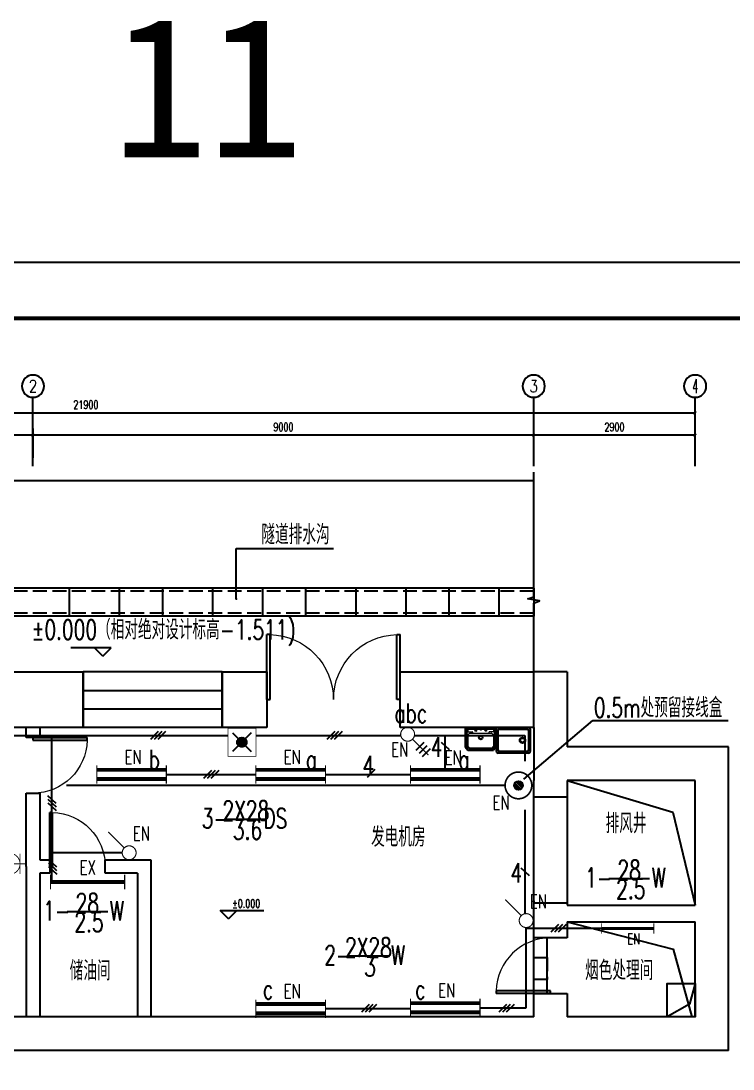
# Model space of a CAD drawing. Header units: millimetres. Extents: x 210068 to 672068, y -299976 to -107099.
# Drawn here: x 436806 to 449605, y -249278 to -230452 of the extents above; entities that cross this region are included whole.
import ezdxf
from ezdxf.enums import TextEntityAlignment as Align

# ---------------------------------------------------------------- set-up
doc = ezdxf.new("R2010")
doc.units = ezdxf.units.MM
doc.header["$LTSCALE"] = 1000
doc.header["$MEASUREMENT"] = 0
doc.linetypes.add('DASH', pattern=[0.35, 0.25, -0.1])
for name, color, linetype in [('AXIS', 6, 'Continuous'), ('AXIS_TEXT', 7, 'Continuous'), ('DIM_ELEV', 3, 'Continuous'), ('DIM_LEAD', 3, 'Continuous'), ('E-CAPL-1', 7, 'Continuous'), ('E-SYST-DIM', 3, 'Continuous'), ('E-TEXT-PLAN', 7, 'Continuous'), ('E-TEXT-PLAN-DER', 7, 'Continuous'), ('E-TEXT-PLAN-DIM', 7, 'Continuous'), ('electrical text', 3, 'Continuous'), ('PUB_TEXT', 7, 'Continuous'), ('QQ', 8, 'Continuous'), ('Table', 7, 'Continuous'), ('WALL', 9, 'Continuous')]:
    doc.layers.add(name, color=color, linetype=linetype)
doc.styles.add('-黑体', font='SIMHEI.TTF')
doc.styles.add('_TCH_AXIS', font='COMPLEX', dxfattribs={"bigfont": 'GBCBIG'})
doc.styles.add('_TCH_DIM', font='SIMPLEX', dxfattribs={"width": 0.8, "height": 3.5, "bigfont": 'HZTXT'})
doc.styles.add('COMPLEX', font='COMPLEX')
doc.styles.add('DIM_FONT', font='SIMPLEX', dxfattribs={"width": 0.7, "bigfont": 'GBCBIG'})
doc.styles.add('DLBLZTEXT', font='ROMANS.shx', dxfattribs={"width": 0.7, "bigfont": 'HZFS1.shx'})
doc.styles.add('IDQSTYLE', font='simplex1.shx', dxfattribs={"width": 0.7, "bigfont": 'hztxt.shx'})
doc.styles.get("Standard").update_dxf_attribs({"font": 'simplex1.shx', "width": 0.7, "bigfont": 'HZTXT.shx'})
doc.dimstyles.new('DIMN50', dxfattribs={"dimscale": 0.5, "dimtxt": 300, "dimasz": 100, "dimexe": 250, "dimexo": 300, "dimgap": 150, "dimtad": 1, "dimdec": 0, "dimzin": 0, "dimdsep": 46, "dimtxsty": 'DIM_FONT', "dimblk": 'ARCHTICK', "dimcen": 0.09, "dimclrt": 7, "dimazin": 2, "dimtfac": 1, "dimtdec": 0, "dimtix": 1, "dimtmove": 2, "dimatfit": 3, "dimldrblk": 'ARCHTICK', "dimfxl": 0, "dimtolj": 1, "dimtzin": 0, "dimarcsym": 0})

# ---------------------------------------------------------------- blocks, each defined once
blk = doc.blocks.new('$plan$00000354')
for p, q in [((-580, -410), (-580, -50)), ((-560, -30), (-50, -30)), ((-30, -50), (-30, -410)), ((-50, -430), (-560, -430))]:
    blk.add_line(p, q)
for points in [[(-580, 0, 0.414214), (-610, -30, 0.414214)], [(0, -30, 0.414214), (-30, 0, 0.414214)], [(-610, -430, 0.414214), (-580, -460, 0.414214)], [(-30, -460, 0.414214), (0, -430, 0.414214)]]:
    blk.add_lwpolyline(points, format="xyb")
for points in [[(-580, 0), (-30, 0)], [(-610, -430), (-610, -30)], [(0, -30), (0, -430)], [(-30, -460), (-580, -460)]]:
    blk.add_lwpolyline(points)
blk.add_circle((-140, -230), 50)
at = {"lineweight": 13}
blk.add_circle((-140, -230), 32.5, dxfattribs=at)
for centre, start, end in [((-560, -50), 90, 180), ((-50, -50), 0, 90), ((-560, -410), 180, 270), ((-50, -410), 270, 0)]:
    blk.add_arc(centre, 20, start, end)
at = {"width": 0.8, "flags": 9}
for tag in ['XSIZE', 'YSIZE']:
    blk.add_attdef(tag, (-305, 0), '', height=0.5, dxfattribs=at)
blk = doc.blocks.new('$plan$00000343')
at = {"lineweight": 13}
for p, q in [((-279, -123), (-251, -123)), ((-277, -51), (-251, -51)), ((-232, -26), (-232, -79)), ((-232, -79), (-154, -79)), ((-191, -100), (-232, -127)), ((-232, -127), (-232, -335)), ((-191, -100), (189, -100)), ((-149, -84), (-149, -100)), ((148, -84), (148, -100)), ((232, -79), (153, -79)), ((192, -101), (232, -127)), ((232, -26), (232, -79)), ((232, -127), (232, -335)), ((279, -51), (253, -51)), ((281, -123), (253, -123)), ((-232, -335), (-191, -381)), ((232, -335), (191, -381))]:
    blk.add_line(p, q, dxfattribs=at)
for p, q in [((-251, -26), (251, -26)), ((-251, -349), (-251, -26)), ((0, -26), (-90, -26)), ((-90, -26), (90, -26)), ((251, -349), (251, -26)), ((-221, -381), (-251, -349)), ((222, -381), (251, -349)), ((222, -381), (-221, -381))]:
    blk.add_line(p, q)
for points in [[(-280, 0), (-280, -350)], [(-280, 0), (280, 0)], [(280, 0), (280, -350)], [(-280, -350), (-230, -410)], [(280, -350), (230, -410)], [(-230, -410), (230, -410)]]:
    blk.add_lwpolyline(points)
for centre, radius in [((-89, -56), 15), ((1, -182), 24.9), ((1, -44), 8), ((91, -54), 15)]:
    blk.add_circle(centre, radius, dxfattribs=at)
blk.add_circle((1, -182), 33.1)
for centre, start, end in [((-154, -84), 0, 90), ((153, -84), 90, 180), ((189, -105), 57.2444, 90)]:
    blk.add_arc(centre, 5, start, end, dxfattribs=at)
blk = doc.blocks.new('C006')
at = {"layer": 'E-TEXT-PLAN', "color": 4, "linetype": 'Continuous', "const_width": 0.3}
for points in [[(0, -4.44), (0, 0)], [(3.63, -1.87), (-3.63, -1.87)]]:
    blk.add_lwpolyline(points, dxfattribs=at)
for points in [[(6.47, -5.62), (3.75, -5.62, 0.198912), (2.65, -2.97, 0.198912), (0, -1.87, 0.198912), (-2.65, -2.97, 0.198912), (-3.75, -5.62), (-6.47, -5.62)], [(6.47, -8.19), (3.75, -8.19, 0.198912), (2.65, -5.54, 0.198912), (0, -4.44, 0.198912), (-2.65, -5.54, 0.198912), (-3.75, -8.19), (-6.47, -8.19)]]:
    blk.add_lwpolyline(points, format="xyb", dxfattribs=at)
at = {"layer": 'E-TEXT-PLAN', "color": 4, "linetype": 'Continuous', "style": 'IDQSTYLE', "width": 0.7}
blk.add_attdef('1C', (-1.77, -8.75), '', height=3.5, dxfattribs=at)
blk = doc.blocks.new('D009')
at = {"layer": 'E-TEXT-PLAN', "color": 4, "linetype": 'Continuous'}
for points, const_width in [([(-6.67, 0), (6.67, 0)], 0.747), ([(-6.67, 1.33), (-6.67, -1.33)], 0.213), ([(6.67, 1.33), (6.67, -1.33)], 0.213)]:
    blk.add_lwpolyline(points, dxfattribs=dict(at, const_width=const_width))
at = {"layer": 'E-TEXT-PLAN', "color": 4, "linetype": 'Continuous', "style": 'IDQSTYLE', "width": 0.7}
blk.add_attdef('EX', (-0.97, 1.33), '', height=2.5, dxfattribs=at)
blk = doc.blocks.new('D003')
at = {"layer": 'E-TEXT-PLAN', "color": 4}
for points, const_width in [([(6.25, 0.83), (-6.25, 0.83)], 0.7), ([(-6.25, 1.65), (-6.25, -1.65)], 0.2), ([(6.25, 1.65), (6.25, -1.65)], 0.2), ([(6.25, -0.83), (-6.25, -0.83)], 0.7)]:
    blk.add_lwpolyline(points, dxfattribs=dict(at, const_width=const_width))
at = {"layer": 'E-TEXT-PLAN', "color": 4, "linetype": 'Continuous', "style": 'IDQSTYLE', "width": 0.7}
blk.add_attdef('EN', (-0.81, 1.88), '', height=2.5, dxfattribs=at)
blk = doc.blocks.new('HC000012')
at = {"color": 0, "linetype": 'Continuous'}
for points, const_width in [([(-6.25, 0), (6.25, 0)], 0.7), ([(-6.25, 1.25), (-6.25, -1.25)], 0.2), ([(6.25, 1.25), (6.25, -1.25)], 0.2)]:
    blk.add_lwpolyline(points, dxfattribs=dict(at, const_width=const_width))
at = {"color": 0, "style": 'IDQSTYLE', "width": 0.7}
blk.add_attdef('EN', (0.54, 1.25), '', height=2.5, dxfattribs=at)
at = {"layer": 'E-TEXT-PLAN-DER', "color": 0, "style": 'IDQSTYLE', "width": 0.7}
blk.add_attdef('PSFHATT', (8.25, -1.25), '', height=2.5, dxfattribs=at)
blk = doc.blocks.new('G016')
at = {"layer": 'E-TEXT-PLAN', "color": 4, "const_width": 0.2}
blk.add_lwpolyline([(0.88, 2.13), (3.75, 5)], dxfattribs=at)
blk.add_lwpolyline([(-0.88, 0.37, 0.198912), (0, 0, 0.198912), (0.88, 0.37, 0.198912), (1.25, 1.25, 0.198912), (0.88, 2.13, 0.198912), (0, 2.5, 0.198912), (-0.88, 2.13, 0.198912), (-1.25, 1.25, 0.198912)], format="xyb", close=True, dxfattribs=at)
at = {"layer": 'E-TEXT-PLAN', "color": 4, "style": 'IDQSTYLE', "width": 0.7}
blk.add_attdef('EN', (-3.04, 3.45), '', height=2.5, dxfattribs=at)
blk = doc.blocks.new('*X47')
at = {"color": 0, "linetype": 'Continuous'}
for p, q in [((345.94, 231.39), (346.86, 232.3)), ((346, 231.87), (346.37, 232.24)), ((346.07, 231.09), (347.15, 232.18)), ((346.28, 230.88), (347.36, 231.96)), ((346.59, 230.77), (347.48, 231.65)), ((347.14, 230.89), (347.35, 231.11))]:
    blk.add_line(p, q, dxfattribs=at)
blk = doc.blocks.new('*X13')
at = {"color": 0, "linetype": 'Continuous'}
for p, q in [((279.61, 223.04), (280.95, 224.38)), ((279.62, 223.34), (280.65, 224.37)), ((279.65, 222.8), (281.19, 224.34)), ((279.73, 222.59), (281.39, 224.26)), ((279.79, 223.79), (280.2, 224.2)), ((279.83, 222.42), (281.57, 224.16)), ((279.96, 222.26), (281.73, 224.03)), ((280.11, 222.13), (281.86, 223.88)), ((280.29, 222.02), (281.97, 223.7)), ((280.49, 221.94), (282.05, 223.5)), ((280.72, 221.89), (282.1, 223.27)), ((281.01, 221.89), (282.1, 222.98)), ((281.41, 222.01), (281.98, 222.58))]:
    blk.add_line(p, q, dxfattribs=at)
blk = doc.blocks.new('HC000072')
at = {"color": 0, "linetype": 'Continuous'}
for p, q in [((-2.5, 2.5), (-0.88, 0.88)), ((2.5, 2.5), (0.88, 0.88)), ((-0.88, -0.88), (-2.5, -2.5)), ((0.88, -0.88), (2.5, -2.5))]:
    blk.add_line(p, q, dxfattribs=at)
at = {"color": 0, "linetype": 'Continuous', "const_width": 0.2}
blk.add_lwpolyline([(-3.75, 3.75), (3.75, 3.75), (3.75, -3.75), (-3.75, -3.75)], close=True, dxfattribs=at)
at = {"color": 0, "linetype": 'Continuous'}
for start, end in [(135, 180), (180, 225), (90, 135), (45, 90), (0, 45), (315, 0), (225, 270), (270, 315)]:
    blk.add_arc((0, 0), 1.25, start, end, dxfattribs=at)
blk.add_blockref('*X13', (-280.86, -223.13), dxfattribs=at)
at = {"layer": 'E-TEXT-PLAN-DER', "color": 0, "style": 'IDQSTYLE', "width": 0.7}
blk.add_attdef('PSFHATT', (5.75, -3.75), '', height=2.5, dxfattribs=at)
blk = doc.blocks.new('HC001721060935')
at = {"layer": 'E-TEXT-PLAN', "color": 0}
for p, q in [((2.91, 2.74), (1.49, 4.16)), ((3.47, 3.31), (2.06, 4.72)), ((4.04, 3.87), (2.62, 5.29))]:
    blk.add_line(p, q, dxfattribs=at)
at = {"layer": 'E-TEXT-PLAN', "color": 0, "const_width": 0.2}
blk.add_lwpolyline([(0.88, 2.13), (3.75, 5)], dxfattribs=at)
blk.add_lwpolyline([(-0.88, 0.37, 0.198912), (0, 0, 0.198912), (0.88, 0.37, 0.198912), (1.25, 1.25, 0.198912), (0.88, 2.13, 0.198912), (0, 2.5, 0.198912), (-0.88, 2.13, 0.198912), (-1.25, 1.25, 0.198912)], format="xyb", close=True, dxfattribs=at)
at = {"color": 0, "width": 0.7}
blk.add_attdef('PSFHATT', (6.04, 0), '', height=2.5, dxfattribs=at)
at = {"layer": 'E-TEXT-PLAN', "color": 0, "style": 'IDQSTYLE', "width": 0.7}
blk.add_attdef('C', (-1.78, 2.66), '', height=2.5, dxfattribs=at)
blk = doc.blocks.new('_ArchTick')
at = {"color": 0, "linetype": 'ByBlock', "const_width": 0.4}
blk.add_lwpolyline([(-0.5, -0.5), (0.5, 0.5)], dxfattribs=at)
blk = doc.blocks.new('*D77')
at = {"layer": 'AXIS', "color": 0, "lineweight": -2}
for p, q in [((427023, -238302), (427023, -237770)), ((437023, -238302), (437023, -237770)), ((437023, -237895), (427023, -237895))]:
    blk.add_line(p, q, dxfattribs=at)
at = {"layer": 'Defpoints', "color": 0}
for p in [(427023, -237895), (427023, -238452), (437023, -238452)]:
    blk.add_point(p, dxfattribs=at)
at = {"layer": 'AXIS', "color": 0, "lineweight": -2, "xscale": 50, "yscale": 50, "zscale": 50, "rotation": 180}
blk.add_blockref('_ArchTick', (427023, -237895), dxfattribs=at)
at = {"layer": 'AXIS', "color": 0, "lineweight": -2, "xscale": 50, "yscale": 50, "zscale": 50}
blk.add_blockref('_ArchTick', (437023, -237895), dxfattribs=at)
at = {"layer": 'AXIS', "color": 7, "insert": (432023, -237745), "char_height": 150, "attachment_point": 5, "style": 'DIM_FONT'}
blk.add_mtext('\\A1;10000', dxfattribs=at)
blk = doc.blocks.new('*D78')
at = {"layer": 'AXIS', "color": 0, "lineweight": -2}
for p, q in [((437023, -238302), (437023, -237770)), ((446023, -238302), (446023, -237770)), ((446023, -237895), (437023, -237895))]:
    blk.add_line(p, q, dxfattribs=at)
at = {"layer": 'Defpoints', "color": 0}
for p in [(437023, -237895), (437023, -238452), (446023, -238452)]:
    blk.add_point(p, dxfattribs=at)
at = {"layer": 'AXIS', "color": 0, "lineweight": -2, "xscale": 50, "yscale": 50, "zscale": 50, "rotation": 180}
blk.add_blockref('_ArchTick', (437023, -237895), dxfattribs=at)
at = {"layer": 'AXIS', "color": 0, "lineweight": -2, "xscale": 50, "yscale": 50, "zscale": 50}
blk.add_blockref('_ArchTick', (446023, -237895), dxfattribs=at)
at = {"layer": 'AXIS', "color": 7, "insert": (441523, -237745), "char_height": 150, "attachment_point": 5, "style": 'DIM_FONT'}
blk.add_mtext('\\A1;9000', dxfattribs=at)
blk = doc.blocks.new('*D66')
at = {"layer": 'AXIS', "color": 0, "lineweight": -2}
for p, q in [((446023, -238302), (446023, -237770)), ((448923, -238302), (448923, -237770)), ((448923, -237895), (446023, -237895))]:
    blk.add_line(p, q, dxfattribs=at)
at = {"layer": 'Defpoints', "color": 0}
for p in [(446023, -237895), (446023, -238452), (448923, -238452)]:
    blk.add_point(p, dxfattribs=at)
at = {"layer": 'AXIS', "color": 0, "lineweight": -2, "xscale": 50, "yscale": 50, "zscale": 50, "rotation": 180}
blk.add_blockref('_ArchTick', (446023, -237895), dxfattribs=at)
at = {"layer": 'AXIS', "color": 0, "lineweight": -2, "xscale": 50, "yscale": 50, "zscale": 50}
blk.add_blockref('_ArchTick', (448923, -237895), dxfattribs=at)
at = {"layer": 'AXIS', "color": 7, "insert": (447473, -237745), "char_height": 150, "attachment_point": 5, "style": 'DIM_FONT'}
blk.add_mtext('\\A1;2900', dxfattribs=at)
blk = doc.blocks.new('*D67')
at = {"layer": 'AXIS', "color": 0, "lineweight": -2}
for p, q in [((427023, -238152), (427023, -237370)), ((448923, -238152), (448923, -237370)), ((448923, -237495), (427023, -237495))]:
    blk.add_line(p, q, dxfattribs=at)
at = {"layer": 'Defpoints', "color": 0}
for p in [(427023, -237495), (427023, -238302), (448923, -238302)]:
    blk.add_point(p, dxfattribs=at)
at = {"layer": 'AXIS', "color": 0, "lineweight": -2, "xscale": 50, "yscale": 50, "zscale": 50, "rotation": 180}
blk.add_blockref('_ArchTick', (427023, -237495), dxfattribs=at)
at = {"layer": 'AXIS', "color": 0, "lineweight": -2, "xscale": 50, "yscale": 50, "zscale": 50}
blk.add_blockref('_ArchTick', (448923, -237495), dxfattribs=at)
at = {"layer": 'AXIS', "color": 7, "insert": (437973, -237345), "char_height": 150, "attachment_point": 5, "style": 'DIM_FONT'}
blk.add_mtext('\\A1;21900', dxfattribs=at)
blk = doc.blocks.new('_AXISO')
blk.add_circle((0, 0), 0.5)
at = {"layer": 'AXIS_TEXT', "style": 'COMPLEX', "width": 1.041667}
blk.add_attdef('A', text='', height=0.56, dxfattribs=at).set_placement((-0.25, -0.28), (0.25, -0.28), align=Align.FIT)

msp = doc.modelspace()

# ---------------------------------------------------------------- linework, layer by layer
at = {"color": 8, "extrusion": (0, 0, -1)}
for p, q in [((441222.7, -242642.8), (441222.7, -241472.8)), ((441282.7, -241472.8), (441222.7, -241472.8)), ((441282.7, -242642.8), (441282.7, -241472.8)), ((443562.7, -242642.8), (443562.7, -241472.8)), ((443562.7, -241472.8), (443622.7, -241472.8)), ((443622.7, -242642.8), (443622.7, -241472.8)), ((441222.7, -242642.8), (441282.7, -242642.8)), ((443622.7, -242642.8), (443562.7, -242642.8)), ((437022.8, -243323), (437022.8, -243373)), ((437022.8, -243323), (437997.8, -243323)), ((437022.8, -243373), (437997.8, -243373)), ((437997.8, -243373), (437997.8, -243323)), ((437372.8, -244667.8), (437322.8, -244667.8)), ((437322.8, -245642.8), (437322.8, -244667.8)), ((437372.8, -245642.8), (437372.8, -244667.8)), ((437322.8, -245642.8), (437372.8, -245642.8))]:
    msp.add_line(p, q, dxfattribs=at)
for p, q in [((437922.6, -243143.2), (437922.7, -242143.2)), ((440422.7, -242142.8), (437922.7, -242142.8)), ((437922.7, -242142.8), (437922.7, -243142.8)), ((440422.7, -242142.8), (440422.7, -243142.8)), ((437922.7, -242476.1), (440422.7, -242476.1)), ((437922.7, -242809.5), (440422.7, -242809.5)), ((440422.7, -243142.8), (437922.7, -243142.8)), ((446022.8, -246292.8), (446022.8, -244392.8)), ((446622.8, -244392.8), (446622.8, -246292.8)), ((446022.8, -247906.4), (446022.8, -246906.4)), ((446262.8, -247923.2), (446262.8, -246923.2))]:
    msp.add_line(p, q)
at = {"color": 8}
for p, q in [((445347.8, -247873.2), (445347.8, -247923.2)), ((446322.8, -247873.2), (445347.8, -247873.2)), ((446322.8, -247923.2), (445347.8, -247923.2)), ((446322.8, -247923.2), (446322.8, -247873.2))]:
    msp.add_line(p, q, dxfattribs=at)
msp.add_lwpolyline([(462068.5, -264491.9), (462068.5, -234791.9), (420068.5, -234791.9), (420068.5, -264491.9)], close=True)
at = {"const_width": 70}
msp.add_lwpolyline([(461068.5, -235791.9), (423068.5, -235791.9), (423068.5, -263491.9), (461068.5, -263491.9), (461068.5, -235791.9)], dxfattribs=at)
for points in [[(446622.8, -244092.8), (448523.2, -244667), (448922.8, -246332.8)], [(446622.8, -246632.8), (448526.8, -247126.1), (448862.8, -248342.8)], [(448922.7, -247742.8), (448922.8, -248342.8), (448422.8, -248342.9), (448422.7, -247742.9), (448922.7, -247742.8)], [(448922.7, -247742.8), (448824.1, -248115.2), (448422.8, -248342.9)]]:
    msp.add_lwpolyline(points)
at = {"linetype": 'DASH'}
msp.add_lwpolyline([(446022.8, -247272.3), (446262.8, -247272.3), (446262.8, -247672.3), (446022.8, -247672.3)], close=True, dxfattribs=at)
at = {"color": 8, "lineweight": 13, "extrusion": (0, 0, -1)}
for centre, radius, start, end in [((-441252.7, -242642.8), 1170, 91.46928, 180), ((-443592.7, -242642.8), 1170, 0, 88.53072), ((-437022.8, -243348), 975, 181.46928, 270), ((-437347.8, -245642.8), 975, 91.46928, 180)]:
    msp.add_arc(centre, radius, start, end, dxfattribs=at)
at = {"color": 8, "lineweight": 13}
msp.add_arc((446322.8, -247898.2), 975, 89.99992, 178.53064, dxfattribs=at)
at = {"layer": 'AXIS'}
for p, q in [((437022.8, -238452.2), (437022.8, -237212.6)), ((446022.8, -238452.2), (446022.8, -237212.6)), ((448922.8, -238452.2), (448922.8, -237212.6))]:
    msp.add_line(p, q, dxfattribs=at)
at = {"layer": 'DIM_ELEV'}
for p, q in [((438426.5, -241714.9), (437703, -241714.9)), ((438276.5, -241864.9), (438126.5, -241714.9)), ((438276.5, -241864.9), (438426.5, -241714.9)), ((440536.2, -246582.3), (440386.2, -246432.3)), ((440386.2, -246432.3), (441168.7, -246432.3)), ((440536.2, -246582.3), (440686.2, -246432.3))]:
    msp.add_line(p, q, dxfattribs=at)
at = {"layer": 'DIM_LEAD'}
for p, q in [((440676.7, -240833.1), (440676.7, -239928.1)), ((440676.7, -239928.1), (442422.4, -239928.1))]:
    msp.add_line(p, q, dxfattribs=at)
at = {"layer": 'DIM_LEAD', "const_width": 20}
msp.add_lwpolyline([(440676.5, -240843.1, -1), (440676.8, -240823.1, -1)], format="xyb", close=True, dxfattribs=at)
at = {"layer": 'E-CAPL-1', "color": 1, "ltscale": 1000}
for p, q in [((431265.6, -243286.3), (440525.5, -243286.3)), ((441029.3, -243286.3), (443640.5, -243286.3)), ((443877.1, -243286.3), (445865.1, -243286.3)), ((444431.1, -243903.7), (444431.1, -243286.3)), ((445865.1, -243286.3), (445865.1, -243749)), ((445865.1, -244620.5), (445865.1, -246498.2)), ((438626.2, -245394.4), (437362.7, -245394.4)), ((447244.7, -246752.4), (445876.5, -246752.4)), ((445885.6, -248177.8), (445885.6, -246748.5)), ((442279.5, -248188.8), (443806.1, -248188.8)), ((445056.1, -248177.8), (445885.6, -248177.8))]:
    msp.add_line(p, q, dxfattribs=at)
at = {"layer": 'E-CAPL-1', "color": 1, "ltscale": 0.01}
for p, q in [((437362.4, -245918.8), (437364.1, -243286.3)), ((439419.5, -243987), (441029.5, -243987)), ((442279.5, -243987), (443806.1, -243987))]:
    msp.add_line(p, q, dxfattribs=at)
at = {"layer": 'E-SYST-DIM'}
for p, q in [((445844.4, -244070.5), (447083.8, -243016.2)), ((447083.8, -243016.2), (449519.5, -243016.2)), ((440485.8, -244789), (441216.5, -244789)), ((447375.1, -245854.2), (448105.8, -245854.2)), ((437637.5, -246450.2), (438368.2, -246450.2)), ((442688.7, -247247.4), (443419.5, -247247.4))]:
    msp.add_line(p, q, dxfattribs=at)
at = {"layer": 'E-TEXT-PLAN', "color": 4, "const_width": 30}
msp.add_lwpolyline([(445987.3, -244183.3, -1), (445507.3, -244183.3, -1)], format="xyb", close=True, dxfattribs=at)
at = {"layer": 'E-TEXT-PLAN', "color": 4}
msp.add_circle((445749.6, -244183.3), 78, dxfattribs=at)
at = {"layer": 'E-TEXT-PLAN-DIM', "color": 3}
for p, q in [((439273.1, -243215.6), (439131.7, -243357)), ((439339.8, -243215.6), (439198.4, -243357)), ((439406.5, -243215.6), (439265, -243357)), ((442445.7, -243215.6), (442304.3, -243357)), ((442512.4, -243215.6), (442370.9, -243357)), ((442579, -243215.6), (442437.6, -243357)), ((444357.1, -243405.8), (444505.2, -243540.2)), ((440228.5, -243916.3), (440087.1, -244057.7)), ((440295.2, -243916.3), (440153.7, -244057.7)), ((440361.8, -243916.3), (440220.4, -244057.7)), ((443169.4, -243899.7), (443027.9, -244041.1)), ((437285.7, -244365.5), (437433.9, -244499.9)), ((437289, -244432.1), (437437.1, -244566.5)), ((437292.2, -244498.7), (437440.3, -244633.1)), ((437295.5, -245509), (437443.6, -245643.4)), ((437298.7, -245575.6), (437446.9, -245710)), ((437302, -245642.2), (437450.1, -245776.6)), ((445791, -245666.4), (445939.1, -245800.8)), ((446469.7, -246679.6), (446328.3, -246821)), ((446536.4, -246679.6), (446395, -246821)), ((446603.1, -246679.6), (446461.6, -246821)), ((443065.7, -248118.1), (442924.3, -248259.5)), ((443132.4, -248118.1), (442990.9, -248259.5)), ((443199, -248118.1), (443057.6, -248259.5)), ((445534.6, -248118.1), (445393.2, -248259.5)), ((445601.2, -248118.1), (445459.8, -248259.5)), ((445667.9, -248118.1), (445526.5, -248259.5))]:
    msp.add_line(p, q, dxfattribs=at)
at = {"layer": 'QQ'}
for p, q in [((446022.8, -238710.5), (427022.8, -238710.5)), ((446022.8, -240642.8), (427022.8, -240642.8)), ((437672.8, -240642.8), (437672.8, -241142.8)), ((438572.8, -240642.8), (438572.8, -241142.8)), ((438572.8, -240642.8), (438572.8, -241142.8)), ((439347.8, -240642.8), (439347.8, -241142.8)), ((440247.8, -240642.8), (440247.8, -241142.8)), ((441147.8, -240642.8), (441147.8, -241142.8)), ((441147.8, -240642.8), (441147.8, -241142.8)), ((441922.8, -240642.8), (441922.8, -241142.8)), ((442822.8, -240642.8), (442822.8, -241142.8)), ((443722.8, -240642.8), (443722.8, -241142.8)), ((443722.8, -240642.8), (443722.8, -241142.8)), ((444497.8, -240642.8), (444497.8, -241142.8)), ((445397.8, -240642.8), (445397.8, -241142.8)), ((446022.8, -240642.8), (446022.8, -241142.8)), ((446022.8, -241142.8), (427022.8, -241142.8))]:
    msp.add_line(p, q, dxfattribs=at)
at = {"layer": 'QQ', "linetype": 'DASH'}
for p, q in [((446022.8, -240692.8), (427022.8, -240692.8)), ((446022.8, -241092.8), (427022.8, -241092.8))]:
    msp.add_line(p, q, dxfattribs=at)
at = {"layer": 'Table', "color": 1, "ltscale": 1000}
msp.add_line((445507.3, -244183.3), (437624.9, -244183.3), dxfattribs=at)
at = {"layer": 'WALL'}
for p, q in [((436021.6, -242142.8), (437022.8, -242142.8)), ((437022.8, -242142.8), (437922.7, -242142.8)), ((437922.7, -242142.8), (437922.7, -243142.8)), ((440422.7, -243142.8), (440422.7, -242142.8)), ((440422.7, -242142.8), (441222.7, -242142.8)), ((441222.7, -242142.8), (441222.7, -243142.8)), ((443622.7, -243142.8), (443622.7, -242142.8)), ((443622.7, -242142.8), (446022.8, -242142.8)), ((446622.8, -242142.8), (446022.8, -242142.8)), ((446622.8, -242142.8), (446622.8, -243142.8)), ((437022.8, -243142.8), (436021.6, -243142.8)), ((436902.8, -243323), (436902.8, -243142.8)), ((437922.7, -243142.8), (437022.8, -243142.8)), ((437142.8, -243142.8), (437142.8, -243323)), ((441222.7, -243142.8), (440422.7, -243142.8)), ((446022.8, -243142.8), (443622.7, -243142.8)), ((446022.8, -243142.8), (446022.8, -244092.8)), ((446622.8, -243142.8), (446622.8, -243492.8)), ((446622.8, -243142.8), (446622.8, -243142.8)), ((437142.8, -243323), (436902.8, -243323)), ((449522.8, -243492.8), (446622.8, -243492.8)), ((449522.8, -246632.8), (449522.8, -243492.8)), ((446022.8, -244392.8), (446022.8, -244092.8)), ((448922.8, -244092.8), (446622.8, -244092.8)), ((446622.8, -244092.8), (446622.8, -244392.8)), ((448922.8, -246332.8), (448922.8, -244092.8)), ((436902.8, -245642.8), (436902.8, -244323)), ((436902.8, -244323), (437142.8, -244323)), ((437142.8, -244323), (437142.8, -245522.8)), ((446622.8, -244392.8), (446022.8, -244392.8)), ((436902.8, -245642.8), (436902.8, -248342.8)), ((437142.8, -245522.8), (437322.8, -245522.8)), ((437322.8, -245522.8), (437322.8, -245762.8)), ((438322.8, -245762.8), (438322.8, -245522.8)), ((438322.8, -245522.8), (439142.8, -245522.8)), ((439142.8, -245522.8), (439142.8, -248342.8)), ((437142.8, -245762.8), (437142.8, -248342.8)), ((437322.8, -245762.8), (437142.8, -245762.8)), ((438902.8, -245762.8), (438322.8, -245762.8)), ((438902.8, -245762.8), (438902.8, -248342.8)), ((446022.8, -246632.8), (446022.8, -246292.8)), ((446022.8, -246292.8), (446622.8, -246292.8)), ((446622.8, -246292.8), (446622.8, -246332.8)), ((446622.8, -246332.8), (448922.8, -246332.8)), ((446022.8, -246923.2), (446022.8, -246632.8)), ((446622.8, -246632.8), (448922.8, -246632.8)), ((446622.8, -246632.8), (446622.8, -246923.2)), ((448922.8, -248342.8), (448922.8, -246632.8)), ((449522.8, -248942.8), (449522.8, -246632.8)), ((446622.8, -246923.2), (446022.8, -246923.2)), ((446022.8, -248342.8), (446022.8, -247923.2)), ((446022.8, -247923.2), (446622.8, -247923.2)), ((446622.8, -247923.2), (446622.8, -248342.8)), ((437022.8, -248342.8), (427022.8, -248342.8)), ((439022.8, -248342.8), (437022.8, -248342.8)), ((446022.8, -248342.8), (439022.8, -248342.8)), ((448922.8, -248342.8), (446622.8, -248342.8)), ((437022.8, -248942.8), (426422.8, -248942.8)), ((439022.8, -248942.8), (437022.8, -248942.8)), ((446022.8, -248942.8), (439022.8, -248942.8)), ((449522.8, -248942.8), (446022.8, -248942.8))]:
    msp.add_line(p, q, dxfattribs=at)
msp.add_lwpolyline([(446022.8, -243142.8), (446022.8, -240907.3), (446127.8, -240869), (445917.8, -240832), (446022.8, -240794.8), (446022.8, -238559.2)], dxfattribs=at)

# ---------------------------------------------------------------- block references
at = {"xscale": -1, "yscale": -1, "rotation": 180}
for name, p in [('$plan$00000343', (445070.1, -243142.4)), ('$plan$00000354', (445960.8, -243142.7))]:
    msp.add_blockref(name, p, dxfattribs=at)
at = {"layer": 'AXIS'}
ref = msp.add_blockref('_AXISO', (437022.8, -237012.6), dxfattribs=dict(at, xscale=-400, yscale=400, zscale=400))
ref.add_attrib('A', '2', dxfattribs={"layer": 'AXIS_TEXT', "height": 219.2, "style": '_TCH_AXIS'}).set_placement((436949.7, -237122.1), (437095.9, -237122.1), align=Align.FIT)
ref = msp.add_blockref('_AXISO', (446022.8, -237012.6), dxfattribs=dict(at, xscale=-400, yscale=400, zscale=400))
ref.add_attrib('A', '3', dxfattribs={"layer": 'AXIS_TEXT', "height": 219.2, "style": '_TCH_AXIS'}).set_placement((445949.7, -237122.1), (446095.9, -237122.1), align=Align.FIT)
ref = msp.add_blockref('_AXISO', (448922.8, -237012.6), dxfattribs=dict(at, xscale=-400, yscale=400, zscale=400))
ref.add_attrib('A', '4', dxfattribs={"layer": 'AXIS_TEXT', "height": 249.8, "style": '_TCH_AXIS', "width": 0.5625}).set_placement((448869.3, -237137.5), (448976.3, -237137.5), align=Align.FIT)
at = {"layer": 'E-TEXT-PLAN', "color": 4}
for name, p, xscale, yscale, zscale in [('HC000072', (440777.5, -243409), -67.19999999995343, 67.20000000001164, 67.2), ('*X47', (480419.8, -267337.2), -100, 100, 100)]:
    msp.add_blockref(name, p, dxfattribs=dict(at, xscale=xscale, yscale=yscale, zscale=zscale))
ref = msp.add_blockref('HC001721060935', (443756, -243140), dxfattribs=dict(at, xscale=-100.0000000006819, yscale=100.0000000006839, zscale=100, rotation=179.9768761068559))
ref.add_attrib('C', 'EN', (443460.8, -243664.3), dxfattribs={"color": 0, "ltscale": 1000, "height": 250, "width": 0.7})
ref = msp.add_blockref('D003', (438794.5, -243987), dxfattribs=dict(at, xscale=100, yscale=100, zscale=100))
ref.add_attrib('EN', 'EN', (438666.4, -243799), dxfattribs={"color": 4, "linetype": 'Continuous', "height": 250, "style": 'IDQSTYLE', "width": 0.7})
ref = msp.add_blockref('D003', (441654.5, -243987), dxfattribs=dict(at, xscale=100, yscale=100, zscale=100))
ref.add_attrib('EN', 'EN', (441526.4, -243799), dxfattribs={"color": 4, "linetype": 'Continuous', "height": 250, "style": 'IDQSTYLE', "width": 0.7})
ref = msp.add_blockref('D003', (444431.1, -243987), dxfattribs=dict(at, xscale=100, yscale=100, zscale=100))
ref.add_attrib('EN', 'EN', (444420.5, -243807.7), dxfattribs={"color": 4, "linetype": 'Continuous', "height": 250, "style": 'IDQSTYLE', "width": 0.7})
ref = msp.add_blockref('G016', (438751.2, -245519.4), dxfattribs=dict(at, xscale=-100, yscale=100, zscale=100))
ref.add_attrib('EN', 'EN', (438816.5, -245174.1), dxfattribs={"color": 4, "height": 250, "style": 'IDQSTYLE', "width": 0.7})
ref = msp.add_blockref('C006', (436883.6, -245591.8), dxfattribs=dict(at, xscale=-50, yscale=50, zscale=50, rotation=270))
ref.add_attrib('1C', '1EN', (436626.8, -245680.1), dxfattribs={"color": 4, "linetype": 'Continuous', "height": 175, "rotation": 90, "style": 'IDQSTYLE', "width": 0.7})
ref = msp.add_blockref('D009', (438004.2, -245918.8), dxfattribs=dict(at, xscale=100, yscale=100, zscale=100))
ref.add_attrib('EX', 'EX', (437860.4, -245785.5), dxfattribs={"color": 4, "linetype": 'Continuous', "height": 250, "style": 'IDQSTYLE', "width": 0.7})
ref = msp.add_blockref('G016', (445886.4, -246736.4), dxfattribs=dict(at, xscale=-100, yscale=100, zscale=100))
ref.add_attrib('EN', 'EN', (445951.7, -246391.1), dxfattribs={"color": 4, "height": 250, "style": 'IDQSTYLE', "width": 0.7})
ref = msp.add_blockref('HC000012', (447713.4, -246752.4), dxfattribs=dict(at, xscale=-75, yscale=75, zscale=75, rotation=180))
ref.add_attrib('EN', 'EN', (447703.8, -247033.6), dxfattribs={"color": 0, "height": 187.5, "style": 'DLBLZTEXT', "width": 0.7})
ref = msp.add_blockref('D003', (444431.1, -248177.8), dxfattribs=dict(at, xscale=100, yscale=100, zscale=100))
ref.add_attrib('EN', 'EN', (444303.1, -247989.8), dxfattribs={"color": 4, "linetype": 'Continuous', "height": 250, "style": 'IDQSTYLE', "width": 0.7})
ref = msp.add_blockref('D003', (441654.5, -248194.4), dxfattribs=dict(at, xscale=100, yscale=100, zscale=100))
ref.add_attrib('EN', 'EN', (441526.4, -248006.4), dxfattribs={"color": 4, "linetype": 'Continuous', "height": 250, "style": 'IDQSTYLE', "width": 0.7})

# ---------------------------------------------------------------- texts
at = {"style": '-黑体'}
msp.add_text('11', height=2520, dxfattribs=at).set_placement((438449.3, -232900.4))
at = {"layer": 'DIM_LEAD', "width": 0.7}
msp.add_text('隧道排水沟', height=350, dxfattribs=at).set_placement((441128.2, -239853.1))
at = {"layer": 'E-SYST-DIM', "style": 'IDQSTYLE', "width": 0.7}
msp.add_text('%%P0.000（相对绝对设计标高-1.511)', height=350, dxfattribs=at).set_placement((436997.7, -241562.4))
for s, p in [('0.5m处预留接线盒', (448257.7, -242787.7)), ('abc', (443814.3, -242886.4)), ('4', (444274.6, -243493.5)), ('b', (439201.7, -243719.6)), ('a', (442023.5, -243719.6)), ('4', (443049.7, -243824.8)), ('a', (444768.8, -243719.6)), ('2X28', (440847.7, -244637.6)), ('3-', (440296.1, -244775.7)), ('DS', (441377.9, -244775.7)), ('3.6', (440877.8, -244978.6)), ('4', (445708.5, -245754.1)), ('1-', (447185.3, -245840.8)), ('28', (447737, -245702.7)), ('W', (448267.1, -245840.8)), ('2.5', (447767, -246043.8)), ('28', (437999.4, -246298.7)), ('1-', (437447.8, -246436.8)), ('W', (438529.6, -246436.8)), ('2.5', (438029.5, -246639.8)), ('2X28', (443050.7, -247095.9)), ('2-', (442499, -247234)), ('W', (443580.8, -247234)), ('3', (443080.7, -247437)), ('c', (441246.9, -247845.6)), ('c', (443984.2, -247845.6))]:
    msp.add_text(s, height=350, dxfattribs=at).set_placement(p, align=Align.MIDDLE_CENTER)
at = {"layer": 'E-TEXT-PLAN', "color": 4, "style": 'IDQSTYLE', "width": 0.7}
msp.add_text('EN', height=250, dxfattribs=at).set_placement((445434.4, -244493.6), align=Align.MIDDLE_CENTER)
at = {"layer": 'electrical text', "width": 0.7}
for s, p in [('排风井', (447314.5, -245042)), ('发电机房', (443099, -245284.2)), ('储油间', (437681.9, -247687.3)), ('烟色处理间', (446946.1, -247681.5))]:
    msp.add_text(s, height=350, dxfattribs=at).set_placement(p)
at = {"layer": 'PUB_TEXT', "style": '_TCH_DIM', "width": 0.705882}
msp.add_text('%%P0.000', height=148.75, dxfattribs=at).set_placement((440603.7, -246379.8))

# ---------------------------------------------------------------- dimensions: what is measured, and where the dimension line sits
at = {"layer": 'AXIS'}
for p1, p2, distance, picture, middle in [((448922.8, -238302.2), (427022.8, -238302.2), -806.7, '*D67', (437972.8, -237345.4)), ((437022.8, -238452.2), (427022.8, -238452.2), -556.7, '*D77', (432022.8, -237745.4)), ((446022.8, -238452.2), (437022.8, -238452.2), -556.7, '*D78', (441522.8, -237745.4)), ((448922.8, -238452.2), (446022.8, -238452.2), -556.7, '*D66', (447472.8, -237745.4))]:
    dim = msp.add_aligned_dim(p1=p1, p2=p2, distance=distance, dimstyle='DIMN50', dxfattribs=at)
    dim.commit()
    dim.dimension.update_dxf_attribs({"geometry": picture, "text_midpoint": middle})

doc.saveas('drawing.dxf')
